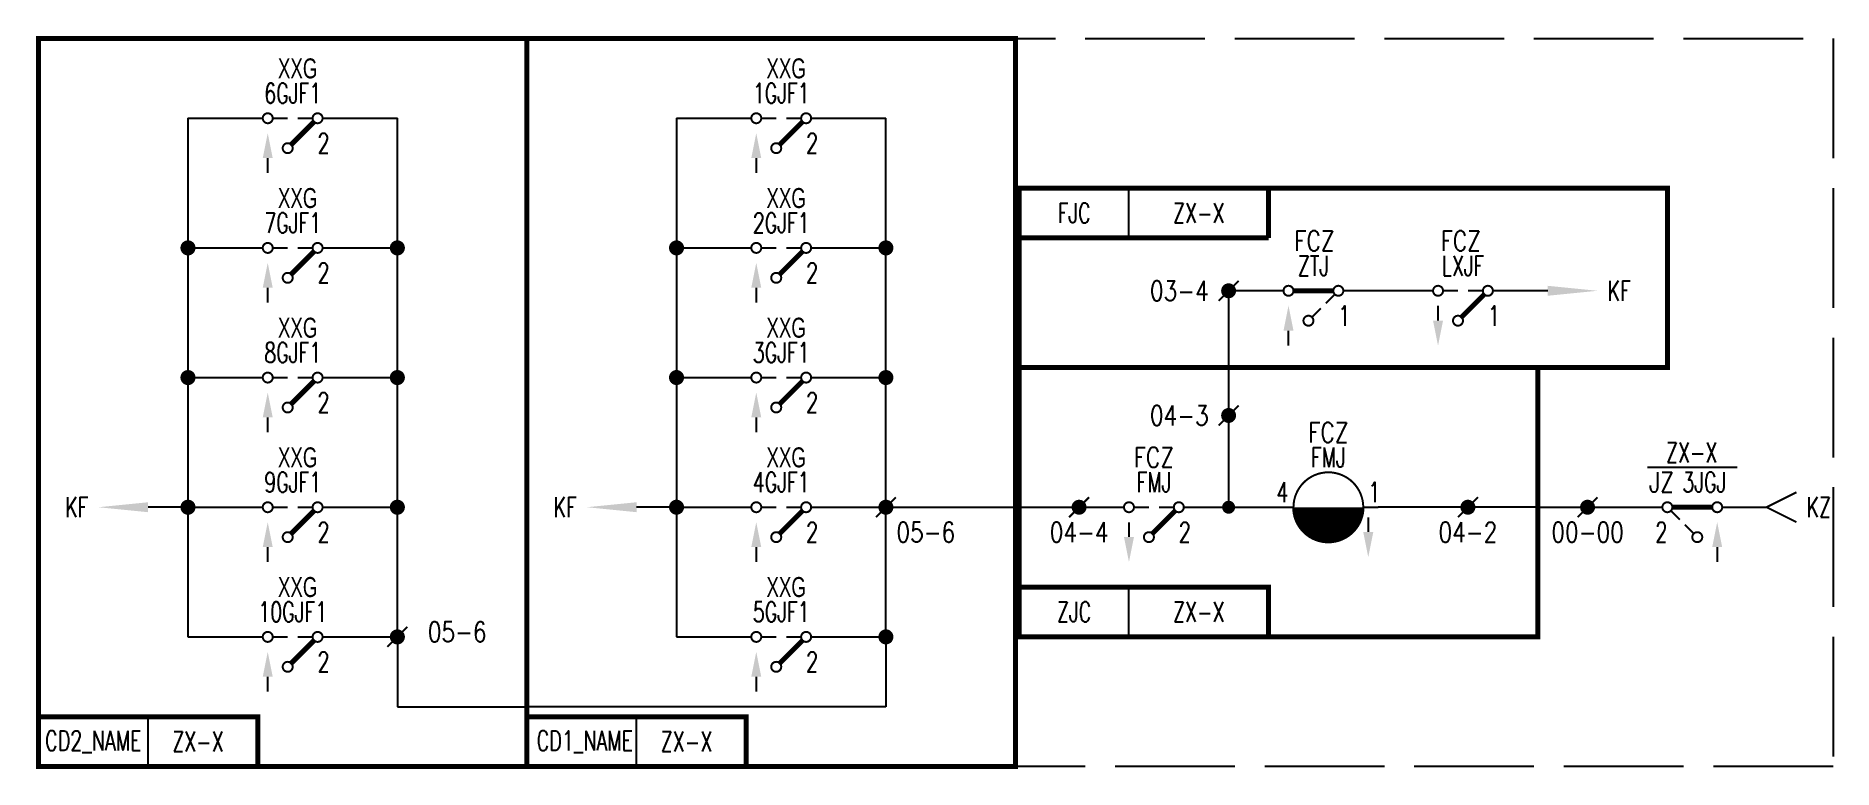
# Model space of a CAD drawing. Header units: millimetres. Extents: x -180 to 0, y -73 to 0.
import ezdxf
from ezdxf.enums import TextEntityAlignment as Align

# ---------------------------------------------------------------- set-up
doc = ezdxf.new("R2010")
doc.units = ezdxf.units.MM
doc.linetypes.add('ACAD_ISO02W100', pattern=[15, 12, -3])
doc.layers.add('hide', color=7, linetype='Continuous')
doc.layers.add('tie', color=7, linetype='Continuous')
doc.styles.add('HZ', font='TXT', dxfattribs={"width": 0.7, "bigfont": 'HZTXT'})

# ---------------------------------------------------------------- blocks, each defined once
blk = doc.blocks.new('D4')
for points, const_width in [([(2.73, 2.73), (0.36, 0.36)], 0.5), ([(0.5, 0), (2, 0)], 0.2), ([(3, 0), (4.5, 0)], 0.2)]:
    blk.add_lwpolyline(points, dxfattribs=dict(const_width=const_width))
at = {"const_width": 0.2}
for points in [[(3, 3.5, -1), (3, 2.5, -1), (3, 3.5)], [(0, 0.5, -1), (0, -0.5, -1), (0, 0.5)], [(5, 0.5, -1), (5, -0.5, -1), (5, 0.5)]]:
    blk.add_lwpolyline(points, format="xyb", dxfattribs=at)
blk = doc.blocks.new('D3')
for points, const_width in [([(1.75, 1.75), (2.69, 2.69)], 0.2), ([(0.32, 0.32), (1.25, 1.25)], 0.2), ([(4.5, 0), (0.5, 0)], 0.5)]:
    blk.add_lwpolyline(points, dxfattribs=dict(const_width=const_width))
at = {"const_width": 0.2}
for points in [[(3, 3.5, -1), (3, 2.5, -1), (3, 3.5)], [(0, 0.5, -1), (0, -0.5, -1), (0, 0.5)], [(5, 0.5, -1), (5, -0.5, -1), (5, 0.5)]]:
    blk.add_lwpolyline(points, format="xyb", dxfattribs=at)
blk = doc.blocks.new('D1')
at = {"const_width": 0.2}
for points in [[(0, 0.5, -1), (0, -0.5, -1), (0, 0.5)], [(5, 0.5, -1), (5, -0.5, -1), (5, 0.5)], [(3, -2.5, -1), (3, -3.5, -1), (3, -2.5)]]:
    blk.add_lwpolyline(points, format="xyb", dxfattribs=at)
for points, const_width in [([(4.5, 0), (0.5, 0)], 0.5), ([(1.25, -1.25), (0.31, -0.31)], 0.2), ([(2.68, -2.68), (1.75, -1.75)], 0.2)]:
    blk.add_lwpolyline(points, dxfattribs=dict(const_width=const_width))

msp = doc.modelspace()

# ---------------------------------------------------------------- linework, layer by layer
at = {"color": 7}
for p, q in [((-165, -8), (-165, -60)), ((-165, -8), (-157.5, -8)), ((-151.5, -8), (-144, -8)), ((-144, -60), (-144, -8)), ((-116, -8), (-116, -60)), ((-116, -8), (-108.5, -8)), ((-102.5, -8), (-95, -8)), ((-95, -60), (-95, -8)), ((-70.62, -20), (-70.62, -15)), ((-165, -21), (-157.5, -21)), ((-151.5, -21), (-144, -21)), ((-116, -21), (-108.5, -21)), ((-102.5, -21), (-95, -21)), ((-55.12, -25.3), (-60.62, -25.3)), ((-60.62, -46.67), (-60.62, -25.67)), ((-40.12, -25.3), (-49.12, -25.3)), ((-28.62, -25.3), (-34.12, -25.3)), ((-165, -34), (-157.5, -34)), ((-151.5, -34), (-144, -34)), ((-116, -34), (-108.5, -34)), ((-102.5, -34), (-95, -34)), ((-18.62, -43), (-9.62, -43)), ((-165, -47), (-169, -47)), ((-165, -47), (-157.5, -47)), ((-151.5, -47), (-144, -47)), ((-116, -47), (-120, -47)), ((-116, -47), (-108.5, -47)), ((-102.5, -47), (-95, -47)), ((-65.12, -47), (-55.62, -47)), ((-29.62, -47), (-45.62, -47)), ((-29.62, -47), (-17.12, -47)), ((-11.12, -47), (-6.67, -47)), ((-70.62, -60), (-70.62, -55)), ((-165, -60), (-157.5, -60)), ((-151.5, -60), (-144, -60)), ((-144, -60), (-144, -67)), ((-116, -60), (-108.5, -60)), ((-102.5, -60), (-95, -60)), ((-95, -60), (-95, -67)), ((-169, -73), (-169, -68)), ((-144, -67), (-131, -67)), ((-95, -67), (-131, -67)), ((-120, -73), (-120, -68))]:
    msp.add_line(p, q, dxfattribs=at)
msp.add_line((-95, -47), (-71.12, -47))
at = {"const_width": 0.5}
for points in [[(-180, -73), (-131, -73), (-131, 0), (-180, 0), (-180, -73)], [(-131, -73), (-82, -73), (-82, 0), (-131, 0), (-131, -73)], [(-180, -68), (-180, -73), (-158, -73)], [(-131, -68), (-131, -73), (-109, -73)]]:
    msp.add_lwpolyline(points, dxfattribs=at)
at = {"color": 7}
for points, const_width in [([(-157, -8.5, -1), (-157, -7.5, -1), (-157, -8.5)], 0.2), ([(-152, -8.5, -1), (-152, -7.5, -1), (-152, -8.5)], 0.2), ([(-108, -8.5, -1), (-108, -7.5, -1), (-108, -8.5)], 0.2), ([(-103, -8.5, -1), (-103, -7.5, -1), (-103, -8.5)], 0.2), ([(-155, -11.5, -1), (-155, -10.5, -1), (-155, -11.5)], 0.2), ([(-106, -11.5, -1), (-106, -10.5, -1), (-106, -11.5)], 0.2), ([(-157, -21.5, -1), (-157, -20.5, -1), (-157, -21.5)], 0.2), ([(-152, -21.5, -1), (-152, -20.5, -1), (-152, -21.5)], 0.2), ([(-108, -21.5, -1), (-108, -20.5, -1), (-108, -21.5)], 0.2), ([(-103, -21.5, -1), (-103, -20.5, -1), (-103, -21.5)], 0.2), ([(-155, -24.5, -1), (-155, -23.5, -1), (-155, -24.5)], 0.2), ([(-106, -24.5, -1), (-106, -23.5, -1), (-106, -24.5)], 0.2), ([(-157, -34.5, -1), (-157, -33.5, -1), (-157, -34.5)], 0.2), ([(-152, -34.5, -1), (-152, -33.5, -1), (-152, -34.5)], 0.2), ([(-108, -34.5, -1), (-108, -33.5, -1), (-108, -34.5)], 0.2), ([(-103, -34.5, -1), (-103, -33.5, -1), (-103, -34.5)], 0.2), ([(-155, -37.5, -1), (-155, -36.5, -1), (-155, -37.5)], 0.2), ([(-106, -37.5, -1), (-106, -36.5, -1), (-106, -37.5)], 0.2), ([(-157, -47.5, -1), (-157, -46.5, -1), (-157, -47.5)], 0.2), ([(-152, -47.5, -1), (-152, -46.5, -1), (-152, -47.5)], 0.2), ([(-108, -47.5, -1), (-108, -46.5, -1), (-108, -47.5)], 0.2), ([(-103, -47.5, -1), (-103, -46.5, -1), (-103, -47.5)], 0.2), ([(-70.62, -47.5, -1), (-70.62, -46.5, -1), (-70.62, -47.5)], 0.2), ([(-65.62, -47.5, -1), (-65.62, -46.5, -1), (-65.62, -47.5)], 0.2), ([(-50.63, -48.81, -0.414214), (-52.44, -47)], 3.62), ([(-48.81, -47, -0.414214), (-50.63, -48.81)], 3.62), ([(-155, -50.5, -1), (-155, -49.5, -1), (-155, -50.5)], 0.2), ([(-106, -50.5, -1), (-106, -49.5, -1), (-106, -50.5)], 0.2), ([(-68.62, -50.5, -1), (-68.62, -49.5, -1), (-68.62, -50.5)], 0.2), ([(-157, -60.5, -1), (-157, -59.5, -1), (-157, -60.5)], 0.2), ([(-152, -60.5, -1), (-152, -59.5, -1), (-152, -60.5)], 0.2), ([(-108, -60.5, -1), (-108, -59.5, -1), (-108, -60.5)], 0.2), ([(-103, -60.5, -1), (-103, -59.5, -1), (-103, -60.5)], 0.2), ([(-155, -63.5, -1), (-155, -62.5, -1), (-155, -63.5)], 0.2), ([(-106, -63.5, -1), (-106, -62.5, -1), (-106, -63.5)], 0.2)]:
    msp.add_lwpolyline(points, format="xyb", dxfattribs=dict(at, const_width=const_width))
for points, const_width in [([(-155, -8), (-156.5, -8)], 0.2), ([(-154.73, -10.73), (-152.36, -8.36)], 0.5), ([(-152.5, -8), (-154, -8)], 0.2), ([(-106, -8), (-107.5, -8)], 0.2), ([(-105.73, -10.73), (-103.36, -8.36)], 0.5), ([(-103.5, -8), (-105, -8)], 0.2), ([(-157, -12), (-157, -13.5)], 0.2), ([(-108, -12), (-108, -13.5)], 0.2), ([(-81.62, -15), (-81.62, -20), (-56.62, -20)], 0.5), ([(-81.62, -15), (-56.62, -15), (-56.62, -20)], 0.5), ([(-81.62, -15), (-16.62, -15), (-16.62, -33), (-81.62, -33), (-81.62, -15), (-81.62, -15)], 0.5), ([(-155, -21), (-156.5, -21)], 0.2), ([(-154.73, -23.73), (-152.36, -21.36)], 0.5), ([(-152.5, -21), (-154, -21)], 0.2), ([(-106, -21), (-107.5, -21)], 0.2), ([(-105.73, -23.73), (-103.36, -21.36)], 0.5), ([(-103.5, -21), (-105, -21)], 0.2), ([(-157, -25), (-157, -26.5)], 0.2), ([(-108, -25), (-108, -26.5)], 0.2), ([(-61.62, -26.3), (-59.62, -24.3)], 0.2), ([(-39.62, -28.3), (-39.62, -26.8)], 0.2), ([(-54.62, -29.3), (-54.62, -30.8)], 0.2), ([(-155, -34), (-156.5, -34)], 0.2), ([(-154.73, -36.73), (-152.36, -34.36)], 0.5), ([(-152.5, -34), (-154, -34)], 0.2), ([(-106, -34), (-107.5, -34)], 0.2), ([(-105.73, -36.73), (-103.36, -34.36)], 0.5), ([(-103.5, -34), (-105, -34)], 0.2), ([(-81.62, -33), (-29.62, -33), (-29.62, -60), (-81.62, -60), (-81.62, -33), (-81.62, -33)], 0.5), ([(-61.62, -38.8), (-59.62, -36.8)], 0.2), ([(-157, -38), (-157, -39.5)], 0.2), ([(-108, -38), (-108, -39.5)], 0.2), ([(-96, -48), (-94, -46)], 0.2), ([(-76.62, -48), (-74.62, -46)], 0.2), ([(-37.62, -48), (-35.62, -46)], 0.2), ([(-25.62, -48), (-23.62, -46)], 0.2), ([(-3.67, -45.5), (-6.67, -47), (-3.67, -48.5)], 0.2), ([(-155, -47), (-156.5, -47)], 0.2), ([(-154.73, -49.73), (-152.36, -47.36)], 0.5), ([(-152.5, -47), (-154, -47)], 0.2), ([(-106, -47), (-107.5, -47)], 0.2), ([(-105.73, -49.73), (-103.36, -47.36)], 0.5), ([(-103.5, -47), (-105, -47)], 0.2), ([(-70.62, -50), (-70.62, -48.5)], 0.2), ([(-68.62, -47), (-70.12, -47)], 0.2), ([(-68.36, -49.73), (-65.98, -47.36)], 0.5), ([(-66.12, -47), (-67.62, -47)], 0.2), ([(-54.12, -47), (-55.62, -47)], 0.2), ([(-47.12, -47), (-45.62, -47)], 0.2), ([(-46.62, -49.5), (-46.62, -48)], 0.2), ([(-157, -51), (-157, -52.5)], 0.2), ([(-108, -51), (-108, -52.5)], 0.2), ([(-11.62, -51), (-11.62, -52.5)], 0.2), ([(-81.62, -55), (-81.62, -60), (-56.62, -60)], 0.5), ([(-81.62, -55), (-56.62, -55), (-56.62, -60)], 0.5), ([(-145, -61), (-143, -59)], 0.2), ([(-155, -60), (-156.5, -60)], 0.2), ([(-154.73, -62.73), (-152.36, -60.36)], 0.5), ([(-152.5, -60), (-154, -60)], 0.2), ([(-106, -60), (-107.5, -60)], 0.2), ([(-105.73, -62.73), (-103.36, -60.36)], 0.5), ([(-103.5, -60), (-105, -60)], 0.2), ([(-157, -64), (-157, -65.5)], 0.2), ([(-108, -64), (-108, -65.5)], 0.2), ([(-180, -68), (-158, -68), (-158, -73)], 0.5), ([(-131, -68), (-109, -68), (-109, -73)], 0.5)]:
    msp.add_lwpolyline(points, dxfattribs=dict(at, const_width=const_width))
for points, const_width in [([(-165.38, -21, 1), (-164.62, -21, 1)], 0.75), ([(-144.38, -21, 1), (-143.62, -21, 1)], 0.75), ([(-116.38, -21, 1), (-115.62, -21, 1)], 0.75), ([(-95.38, -21, 1), (-94.62, -21, 1)], 0.75), ([(-61, -25.3, 1), (-60.25, -25.3, 1)], 0.75), ([(-165.38, -34, 1), (-164.62, -34, 1)], 0.75), ([(-144.38, -34, 1), (-143.62, -34, 1)], 0.75), ([(-116.38, -34, 1), (-115.62, -34, 1)], 0.75), ([(-95.38, -34, 1), (-94.62, -34, 1)], 0.75), ([(-61, -37.8, 1), (-60.25, -37.8, 1)], 0.75), ([(-54.12, -47, 1), (-47.12, -47, 1)], 0.2), ([(-165.38, -47, 1), (-164.62, -47, 1)], 0.75), ([(-144.38, -47, 1), (-143.62, -47, 1)], 0.75), ([(-116.38, -47, 1), (-115.62, -47, 1)], 0.75), ([(-95.38, -47, 1), (-94.62, -47, 1)], 0.75), ([(-76, -47, 1), (-75.25, -47, 1)], 0.75), ([(-60.95, -47, 1), (-60.3, -47, 1)], 0.65), ([(-37, -47, 1), (-36.25, -47, 1)], 0.75), ([(-25, -47, 1), (-24.25, -47, 1)], 0.75), ([(-144.38, -60, 1), (-143.62, -60, 1)], 0.75), ([(-95.38, -60, 1), (-94.62, -60, 1)], 0.75)]:
    msp.add_lwpolyline(points, format="xyb", close=True, dxfattribs=dict(at, const_width=const_width))
for points in [[(-157.5, -12), (-156.5, -12), (-157, -9.5)], [(-108.5, -12), (-107.5, -12), (-108, -9.5)], [(-157.5, -25), (-156.5, -25), (-157, -22.5)], [(-108.5, -25), (-107.5, -25), (-108, -22.5)], [(-28.62, -25.8), (-28.62, -24.8), (-23.62, -25.3)], [(-55.12, -29.3), (-54.12, -29.3), (-54.62, -26.8)], [(-39.12, -28.3), (-40.12, -28.3), (-39.62, -30.8)], [(-157.5, -38), (-156.5, -38), (-157, -35.5)], [(-108.5, -38), (-107.5, -38), (-108, -35.5)], [(-169, -46.5), (-169, -47.5), (-174, -47)], [(-120, -46.5), (-120, -47.5), (-125, -47)], [(-157.5, -51), (-156.5, -51), (-157, -48.5)], [(-108.5, -51), (-107.5, -51), (-108, -48.5)], [(-12.12, -51), (-11.12, -51), (-11.62, -48.5)], [(-70.12, -50), (-71.12, -50), (-70.62, -52.5)], [(-46.12, -49.5), (-47.12, -49.5), (-46.62, -52)], [(-157.5, -64), (-156.5, -64), (-157, -61.5)], [(-108.5, -64), (-107.5, -64), (-108, -61.5)]]:
    msp.add_solid(points, dxfattribs=at)
at = {"layer": 'hide', "color": 3, "linetype": 'ACAD_ISO02W100'}
msp.add_lwpolyline([(-180, 0), (0, 0), (0, -73), (-180, -73)], close=True, dxfattribs=at)

# ---------------------------------------------------------------- block references
at = {"color": 7, "rotation": 180}
for name, p in [('D3', (-49.62, -25.3)), ('D4', (-34.62, -25.3))]:
    msp.add_blockref(name, p, dxfattribs=at)
at = {"color": 7}
msp.add_blockref('D1', (-16.62, -47), dxfattribs=at)

# ---------------------------------------------------------------- texts
at = {"color": 3, "width": 0.7}
for p in [(-154, -3), (-105, -3), (-154, -16), (-105, -16), (-154, -29), (-105, -29), (-154, -42), (-105, -42), (-154, -55), (-105, -55)]:
    msp.add_text('XXG', height=2, dxfattribs=at).set_placement(p, align=Align.MIDDLE)
at = {"color": 7, "style": 'HZ', "width": 0.7}
for s, p in [('6GJF1', (-154.5, -6.5)), ('1GJF1', (-105.5, -6.5)), ('7GJF1', (-154.5, -19.5)), ('2GJF1', (-105.5, -19.5)), ('ZTJ', (-52.12, -23.8)), ('LXJF', (-37.12, -23.8)), ('8GJF1', (-154.5, -32.5)), ('3GJF1', (-105.5, -32.5)), ('FMJ', (-50.63, -43)), ('9GJF1', (-154.5, -45.5)), ('4GJF1', (-105.5, -45.5)), ('FMJ', (-68.12, -45.5)), ('3JGJ', (-12.92, -45.5)), ('10GJF1', (-154.5, -58.5)), ('5GJF1', (-105.5, -58.5))]:
    msp.add_text(s, height=2, dxfattribs=at).set_placement(p, align=Align.CENTER)
for s, p in [('2', (-152, -11.5)), ('2', (-103, -11.5)), ('2', (-152, -24.5)), ('2', (-103, -24.5)), ('KF', (-22.62, -26.3)), ('1', (-49.62, -28.8)), ('1', (-34.62, -28.8)), ('2', (-152, -37.5)), ('2', (-103, -37.5)), ('1', (-46.62, -46.5)), ('KZ', (-2.67, -48)), ('2', (-152, -50.5)), ('2', (-103, -50.5)), ('2', (-65.62, -50.5)), ('2', (-152, -63.5)), ('2', (-103, -63.5))]:
    msp.add_text(s, height=2, dxfattribs=at).set_placement(p)
for s, p in [('FJC', (-76.12, -17.5)), ('ZJC', (-76.12, -57.5))]:
    msp.add_text(s, height=2, dxfattribs=at).set_placement(p, align=Align.MIDDLE)
at = {"color": 3, "style": 'HZ', "width": 0.7}
for s, p in [('ZX-X', (-63.62, -17.5)), ('ZX-X', (-63.62, -57.5)), ('CD2_NAME', (-174.5, -70.5)), ('CD1_NAME', (-125.2, -70.5)), ('ZX-X', (-115, -70.5))]:
    msp.add_text(s, height=2, dxfattribs=at).set_placement(p, align=Align.MIDDLE)
at = {"color": 3, "style": 'HZ'}
for s, width, p in [('FCZ', 0.8, (-52.03, -21.3)), ('FCZ', 0.8, (-37.34, -21.3)), ('FCZ', 0.8, (-50.63, -40.5)), ('FCZ', 0.8, (-68.13, -43)), ('ZX-X', 0.7, (-14.18, -42.5))]:
    msp.add_text(s, height=2, dxfattribs=dict(at, width=width)).set_placement(p, align=Align.CENTER)
at = {"color": 7, "style": 'HZ', "width": 0.7}
for s, p in [('4', (-54.62, -46.5)), ('KF', (-175, -48)), ('KF', (-126, -48)), ('2', (-16.62, -50.5))]:
    msp.add_text(s, height=2, dxfattribs=at).set_placement(p, align=Align.RIGHT)
at = {"color": 3, "style": 'HZ', "width": 0.8}
msp.add_text('JZ', height=2, dxfattribs=at).set_placement((-15.97, -45.5), align=Align.RIGHT)
at = {"color": 5, "style": 'HZ', "width": 0.7}
msp.add_text('ZX-X', height=2, dxfattribs=at).set_placement((-164, -70.5), align=Align.MIDDLE)
at = {"layer": 'tie', "color": 3, "style": 'HZ', "width": 0.8}
for s, p in [('03-4', (-62.62, -25.3)), ('04-3', (-62.62, -37.8))]:
    msp.add_text(s, height=2, dxfattribs=at).set_placement(p, align=Align.MIDDLE_RIGHT)
for s, p in [('05-6', (-91, -50.5)), ('04-4', (-75.62, -50.5)), ('04-2', (-36.62, -50.5)), ('00-00', (-24.62, -50.5)), ('05-6', (-138, -60.5))]:
    msp.add_text(s, height=2, dxfattribs=at).set_placement(p, align=Align.CENTER)

doc.saveas('drawing.dxf')
